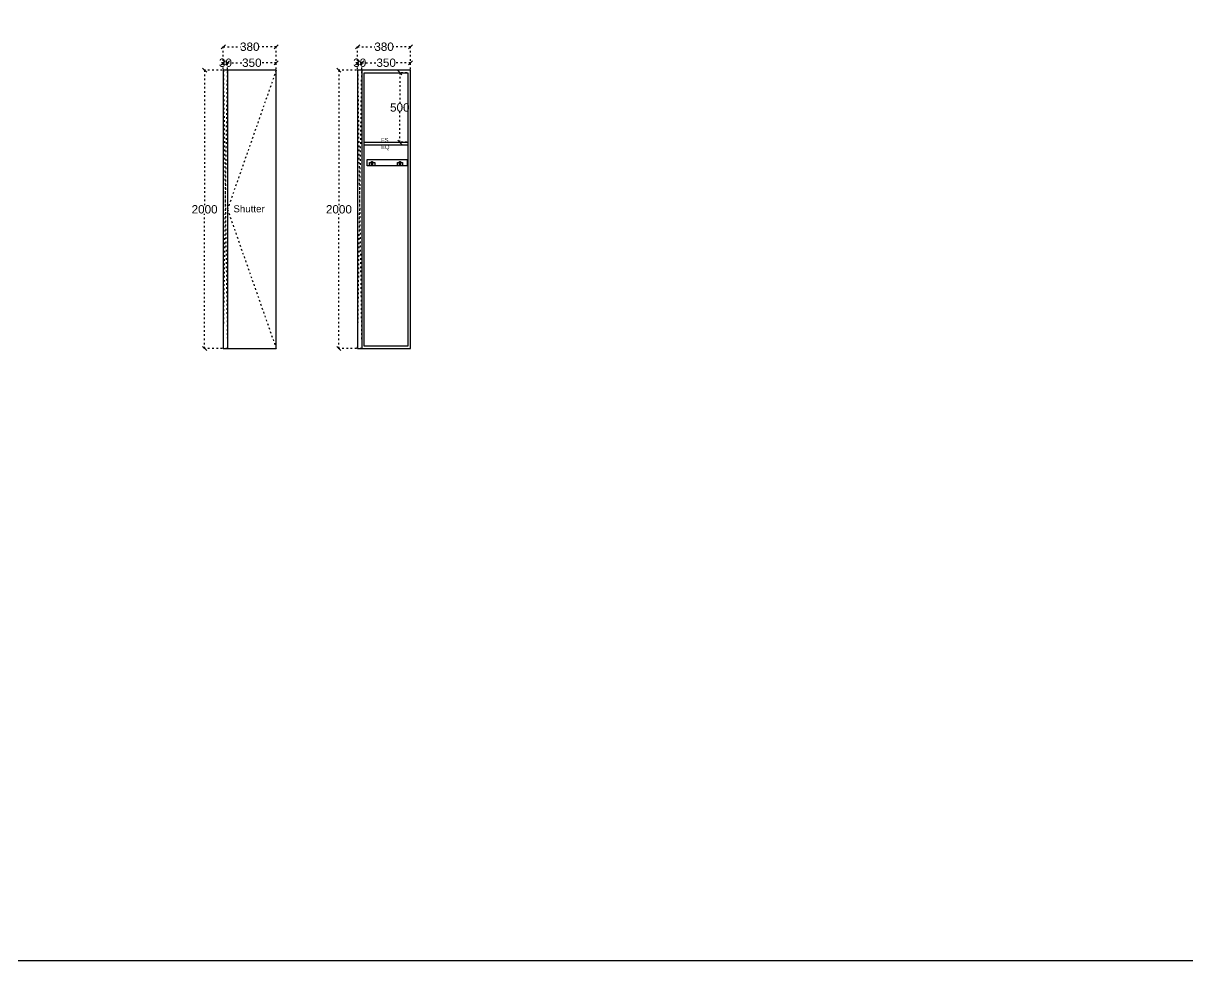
# Model space of a CAD drawing. Header units: millimetres. Extents: x 221542 to 643377, y 20779 to 241923.
# Drawn here: x 246654 to 255021, y 105454 to 112191 of the extents above; entities that cross this region are included whole.
import ezdxf

# ---------------------------------------------------------------- set-up
doc = ezdxf.new("R2010")
doc.units = ezdxf.units.MM
doc.header["$MEASUREMENT"] = 0
doc.linetypes.add('ACAD_ISO03W100', pattern=[30, 12, -18])
doc.layers.add('Walls', color=253, linetype='Continuous')
doc.layers.add('Words', color=7, linetype='Continuous')
doc.styles.get("Standard").update_dxf_attribs({"font": 'arial.ttf'})
doc.dimstyles.get("Standard").update_dxf_attribs({"dimtxt": 60, "dimasz": 30, "dimexe": 7.75, "dimexo": 8.13, "dimgap": 0.63, "dimtad": 0, "dimtih": 1, "dimtoh": 1, "dimdec": 0, "dimzin": 0, "dimtxsty": 'Standard', "dimblk": 'OBLIQUE', "dimcen": 2.25, "dimclrd": 1, "dimclre": 1, "dimclrt": 1, "dimadec": 0, "dimazin": 0, "dimtfac": 1, "dimtdec": 0, "dimtofl": 0, "dimtmove": 0, "dimatfit": 3, "dimfxl": 1, "dimtolj": 1, "dimtzin": 0, "dimlwd": 30, "dimarcsym": 0})

# ---------------------------------------------------------------- blocks, each defined once
blk = doc.blocks.new('_Oblique')
at = {"color": 0, "linetype": 'ByBlock', "lineweight": -2}
blk.add_line((-0.5, -0.5), (0.5, 0.5), dxfattribs=at)
blk = doc.blocks.new('*D412')
at = {"layer": 'Defpoints', "color": 0, "linetype": 'ACAD_ISO03W100', "transparency": 16777216}
for p in [(248091, 111907.5), (248091, 111854), (248121, 111854)]:
    blk.add_point(p, dxfattribs=at)
at = {"layer": 'Walls', "color": 1, "linetype": 'ACAD_ISO03W100', "lineweight": -2, "transparency": 16777216}
for p, q in [((248091, 111862.13), (248091, 111915.25)), ((248121, 111862.13), (248121, 111915.25))]:
    blk.add_line(p, q, dxfattribs=at)
at = {"layer": 'Walls', "color": 1, "linetype": 'ACAD_ISO03W100', "lineweight": 30, "transparency": 16777216}
blk.add_line((248121, 111907.5), (248091, 111907.5), dxfattribs=at)
at = {"layer": 'Walls', "color": 1, "linetype": 'ACAD_ISO03W100', "lineweight": 30, "transparency": 16777216, "xscale": 30, "yscale": 30, "zscale": 30, "rotation": 180}
blk.add_blockref('_Oblique', (248091, 111907.5), dxfattribs=at)
at = {"layer": 'Walls', "color": 1, "linetype": 'ACAD_ISO03W100', "lineweight": 30, "transparency": 16777216, "xscale": 30, "yscale": 30, "zscale": 30}
blk.add_blockref('_Oblique', (248121, 111907.5), dxfattribs=at)
at = {"layer": 'Walls', "color": 1, "linetype": 'ACAD_ISO03W100', "transparency": 16777216, "insert": (248106, 111907.5), "char_height": 60, "attachment_point": 5}
blk.add_mtext('\\A1;30', dxfattribs=at)
blk = doc.blocks.new('*D413')
at = {"layer": 'Defpoints', "color": 0, "linetype": 'ACAD_ISO03W100', "transparency": 16777216}
for p in [(248471, 111907.5), (248121, 111854), (248471, 111854)]:
    blk.add_point(p, dxfattribs=at)
at = {"layer": 'Walls', "color": 1, "linetype": 'ACAD_ISO03W100', "lineweight": -2, "transparency": 16777216}
for p, q in [((248121, 111862.13), (248121, 111915.25)), ((248471, 111862.13), (248471, 111915.25))]:
    blk.add_line(p, q, dxfattribs=at)
at = {"layer": 'Walls', "color": 1, "linetype": 'ACAD_ISO03W100', "lineweight": 30, "transparency": 16777216}
for p, q in [((248121, 111907.5), (248229.210382, 111907.5)), ((248471, 111907.5), (248362.789618, 111907.5))]:
    blk.add_line(p, q, dxfattribs=at)
at = {"layer": 'Walls', "color": 1, "linetype": 'ACAD_ISO03W100', "lineweight": 30, "transparency": 16777216, "xscale": 30, "yscale": 30, "zscale": 30, "rotation": 180}
blk.add_blockref('_Oblique', (248121, 111907.5), dxfattribs=at)
at = {"layer": 'Walls', "color": 1, "linetype": 'ACAD_ISO03W100', "lineweight": 30, "transparency": 16777216, "xscale": 30, "yscale": 30, "zscale": 30}
blk.add_blockref('_Oblique', (248471, 111907.5), dxfattribs=at)
at = {"layer": 'Walls', "color": 1, "linetype": 'ACAD_ISO03W100', "transparency": 16777216, "insert": (248296, 111907.5), "char_height": 60, "attachment_point": 5}
blk.add_mtext('\\A1;350', dxfattribs=at)
blk = doc.blocks.new('*D414')
at = {"layer": 'Defpoints', "color": 0, "linetype": 'ACAD_ISO03W100', "transparency": 16777216}
for p in [(248091, 111854), (247956.5, 109854), (248091, 109854)]:
    blk.add_point(p, dxfattribs=at)
at = {"layer": 'Walls', "color": 1, "linetype": 'ACAD_ISO03W100', "lineweight": -2, "transparency": 16777216}
for p, q in [((248082.9, 111854), (247948.8, 111854)), ((248082.9, 109854), (247948.8, 109854))]:
    blk.add_line(p, q, dxfattribs=at)
at = {"layer": 'Walls', "color": 1, "linetype": 'ACAD_ISO03W100', "lineweight": 30, "transparency": 16777216}
for p, q in [((247956.5, 111854), (247956.5, 110885.3)), ((247956.5, 109854), (247956.5, 110822.7))]:
    blk.add_line(p, q, dxfattribs=at)
at = {"layer": 'Walls', "color": 1, "linetype": 'ACAD_ISO03W100', "lineweight": 30, "transparency": 16777216, "xscale": 30, "yscale": 30, "zscale": 30}
for p, rotation in [((247956.5, 111854), 90), ((247956.5, 109854), 270)]:
    blk.add_blockref('_Oblique', p, dxfattribs=dict(at, rotation=rotation))
at = {"layer": 'Walls', "color": 1, "linetype": 'ACAD_ISO03W100', "transparency": 16777216, "insert": (247956.5, 110854), "char_height": 60, "attachment_point": 5}
blk.add_mtext('\\A1;2000', dxfattribs=at)
blk = doc.blocks.new('*D415')
at = {"layer": 'Defpoints', "color": 0, "linetype": 'ACAD_ISO03W100', "transparency": 16777216}
for p in [(248471, 112022.5), (248091, 111854), (248471, 111854)]:
    blk.add_point(p, dxfattribs=at)
at = {"layer": 'Walls', "color": 1, "linetype": 'ACAD_ISO03W100', "lineweight": -2, "transparency": 16777216}
for p, q in [((248091, 111862.13), (248091, 112030.25)), ((248471, 111862.13), (248471, 112030.25))]:
    blk.add_line(p, q, dxfattribs=at)
at = {"layer": 'Walls', "color": 1, "linetype": 'ACAD_ISO03W100', "lineweight": 30, "transparency": 16777216}
for p, q in [((248091, 112022.5), (248214.210382, 112022.5)), ((248471, 112022.5), (248347.789618, 112022.5))]:
    blk.add_line(p, q, dxfattribs=at)
at = {"layer": 'Walls', "color": 1, "linetype": 'ACAD_ISO03W100', "lineweight": 30, "transparency": 16777216, "xscale": 30, "yscale": 30, "zscale": 30, "rotation": 180}
blk.add_blockref('_Oblique', (248091, 112022.5), dxfattribs=at)
at = {"layer": 'Walls', "color": 1, "linetype": 'ACAD_ISO03W100', "lineweight": 30, "transparency": 16777216, "xscale": 30, "yscale": 30, "zscale": 30}
blk.add_blockref('_Oblique', (248471, 112022.5), dxfattribs=at)
at = {"layer": 'Walls', "color": 1, "linetype": 'ACAD_ISO03W100', "transparency": 16777216, "insert": (248281, 112022.5), "char_height": 60, "attachment_point": 5}
blk.add_mtext('\\A1;380', dxfattribs=at)
blk = doc.blocks.new('*D417')
at = {"layer": 'Defpoints', "color": 0, "linetype": 'ACAD_ISO03W100', "transparency": 16777216}
for p in [(249056, 111907.5), (249056, 111854), (249086, 111854)]:
    blk.add_point(p, dxfattribs=at)
at = {"layer": 'Walls', "color": 1, "linetype": 'ACAD_ISO03W100', "lineweight": -2, "transparency": 16777216}
for p, q in [((249056, 111862.13), (249056, 111915.25)), ((249086, 111862.13), (249086, 111915.25))]:
    blk.add_line(p, q, dxfattribs=at)
at = {"layer": 'Walls', "color": 1, "linetype": 'ACAD_ISO03W100', "lineweight": 30, "transparency": 16777216}
blk.add_line((249086, 111907.5), (249056, 111907.5), dxfattribs=at)
at = {"layer": 'Walls', "color": 1, "linetype": 'ACAD_ISO03W100', "lineweight": 30, "transparency": 16777216, "xscale": 30, "yscale": 30, "zscale": 30, "rotation": 180}
blk.add_blockref('_Oblique', (249056, 111907.5), dxfattribs=at)
at = {"layer": 'Walls', "color": 1, "linetype": 'ACAD_ISO03W100', "lineweight": 30, "transparency": 16777216, "xscale": 30, "yscale": 30, "zscale": 30}
blk.add_blockref('_Oblique', (249086, 111907.5), dxfattribs=at)
at = {"layer": 'Walls', "color": 1, "linetype": 'ACAD_ISO03W100', "transparency": 16777216, "insert": (249071, 111907.5), "char_height": 60, "attachment_point": 5}
blk.add_mtext('\\A1;30', dxfattribs=at)
blk = doc.blocks.new('*D418')
at = {"layer": 'Defpoints', "color": 0, "linetype": 'ACAD_ISO03W100', "transparency": 16777216}
for p in [(249436, 111907.5), (249086, 111854), (249436, 111854)]:
    blk.add_point(p, dxfattribs=at)
at = {"layer": 'Walls', "color": 1, "linetype": 'ACAD_ISO03W100', "lineweight": -2, "transparency": 16777216}
for p, q in [((249086, 111862.13), (249086, 111915.25)), ((249436, 111862.13), (249436, 111915.25))]:
    blk.add_line(p, q, dxfattribs=at)
at = {"layer": 'Walls', "color": 1, "linetype": 'ACAD_ISO03W100', "lineweight": 30, "transparency": 16777216}
for p, q in [((249086, 111907.5), (249194.210382, 111907.5)), ((249436, 111907.5), (249327.789618, 111907.5))]:
    blk.add_line(p, q, dxfattribs=at)
at = {"layer": 'Walls', "color": 1, "linetype": 'ACAD_ISO03W100', "lineweight": 30, "transparency": 16777216, "xscale": 30, "yscale": 30, "zscale": 30, "rotation": 180}
blk.add_blockref('_Oblique', (249086, 111907.5), dxfattribs=at)
at = {"layer": 'Walls', "color": 1, "linetype": 'ACAD_ISO03W100', "lineweight": 30, "transparency": 16777216, "xscale": 30, "yscale": 30, "zscale": 30}
blk.add_blockref('_Oblique', (249436, 111907.5), dxfattribs=at)
at = {"layer": 'Walls', "color": 1, "linetype": 'ACAD_ISO03W100', "transparency": 16777216, "insert": (249261, 111907.5), "char_height": 60, "attachment_point": 5}
blk.add_mtext('\\A1;350', dxfattribs=at)
blk = doc.blocks.new('*D419')
at = {"layer": 'Defpoints', "color": 0, "linetype": 'ACAD_ISO03W100', "transparency": 16777216}
for p in [(249056, 111854), (248921.5, 109854), (249056, 109854)]:
    blk.add_point(p, dxfattribs=at)
at = {"layer": 'Walls', "color": 1, "linetype": 'ACAD_ISO03W100', "lineweight": -2, "transparency": 16777216}
for p, q in [((249047.9, 111854), (248913.8, 111854)), ((249047.9, 109854), (248913.8, 109854))]:
    blk.add_line(p, q, dxfattribs=at)
at = {"layer": 'Walls', "color": 1, "linetype": 'ACAD_ISO03W100', "lineweight": 30, "transparency": 16777216}
for p, q in [((248921.5, 111854), (248921.5, 110885.3)), ((248921.5, 109854), (248921.5, 110822.7))]:
    blk.add_line(p, q, dxfattribs=at)
at = {"layer": 'Walls', "color": 1, "linetype": 'ACAD_ISO03W100', "lineweight": 30, "transparency": 16777216, "xscale": 30, "yscale": 30, "zscale": 30}
for p, rotation in [((248921.5, 111854), 90), ((248921.5, 109854), 270)]:
    blk.add_blockref('_Oblique', p, dxfattribs=dict(at, rotation=rotation))
at = {"layer": 'Walls', "color": 1, "linetype": 'ACAD_ISO03W100', "transparency": 16777216, "insert": (248921.5, 110854), "char_height": 60, "attachment_point": 5}
blk.add_mtext('\\A1;2000', dxfattribs=at)
blk = doc.blocks.new('*D416')
at = {"layer": 'Defpoints', "color": 0, "linetype": 'ACAD_ISO03W100', "transparency": 16777216}
for p in [(249436, 112022.5), (249056, 111854), (249436, 111854)]:
    blk.add_point(p, dxfattribs=at)
at = {"layer": 'Walls', "color": 1, "linetype": 'ACAD_ISO03W100', "lineweight": -2, "transparency": 16777216}
for p, q in [((249056, 111862.13), (249056, 112030.25)), ((249436, 111862.13), (249436, 112030.25))]:
    blk.add_line(p, q, dxfattribs=at)
at = {"layer": 'Walls', "color": 1, "linetype": 'ACAD_ISO03W100', "lineweight": 30, "transparency": 16777216}
for p, q in [((249056, 112022.5), (249179.210382, 112022.5)), ((249436, 112022.5), (249312.789618, 112022.5))]:
    blk.add_line(p, q, dxfattribs=at)
at = {"layer": 'Walls', "color": 1, "linetype": 'ACAD_ISO03W100', "lineweight": 30, "transparency": 16777216, "xscale": 30, "yscale": 30, "zscale": 30, "rotation": 180}
blk.add_blockref('_Oblique', (249056, 112022.5), dxfattribs=at)
at = {"layer": 'Walls', "color": 1, "linetype": 'ACAD_ISO03W100', "lineweight": 30, "transparency": 16777216, "xscale": 30, "yscale": 30, "zscale": 30}
blk.add_blockref('_Oblique', (249436, 112022.5), dxfattribs=at)
at = {"layer": 'Walls', "color": 1, "linetype": 'ACAD_ISO03W100', "transparency": 16777216, "insert": (249246, 112022.5), "char_height": 60, "attachment_point": 5}
blk.add_mtext('\\A1;380', dxfattribs=at)
blk = doc.blocks.new('*D420')
at = {"layer": 'Defpoints', "color": 0, "linetype": 'ACAD_ISO03W100', "transparency": 16777216}
for p in [(249359, 111836), (249418, 111836), (249418, 111336)]:
    blk.add_point(p, dxfattribs=at)
at = {"layer": 'Walls', "color": 1, "linetype": 'ACAD_ISO03W100', "lineweight": -2, "transparency": 16777216}
for p, q in [((249409.9, 111836), (249351.3, 111836)), ((249409.9, 111336), (249351.3, 111336))]:
    blk.add_line(p, q, dxfattribs=at)
at = {"layer": 'Walls', "color": 1, "linetype": 'ACAD_ISO03W100', "lineweight": 30, "transparency": 16777216}
for p, q in [((249359, 111836), (249359, 111617.3)), ((249359, 111336), (249359, 111554.7))]:
    blk.add_line(p, q, dxfattribs=at)
at = {"layer": 'Walls', "color": 1, "linetype": 'ACAD_ISO03W100', "lineweight": 30, "transparency": 16777216, "xscale": 30, "yscale": 30, "zscale": 30}
for p, rotation in [((249359, 111836), 90), ((249359, 111336), 270)]:
    blk.add_blockref('_Oblique', p, dxfattribs=dict(at, rotation=rotation))
at = {"layer": 'Walls', "color": 1, "linetype": 'ACAD_ISO03W100', "transparency": 16777216, "insert": (249359, 111586), "char_height": 60, "attachment_point": 5}
blk.add_mtext('\\A1;500', dxfattribs=at)

msp = doc.modelspace()

# ---------------------------------------------------------------- linework, layer by layer
at = {"color": 18, "true_color": 0x000000}
for points in [[(249211.8, 111166), (249125, 111166), (249125, 111212.7), (249411.5, 111212.7), (249411.5, 111166), (249211.8, 111166)], [(249163.8, 111190.4), (249179, 111190.4), (249179, 111166.9), (249142.2, 111166.9), (249142.2, 111190.4), (249156.1, 111190.4)], [(249363.6, 111190.4), (249378.8, 111190.4), (249378.8, 111166.9), (249342, 111166.9), (249342, 111190.4), (249355.9, 111190.4)]]:
    msp.add_lwpolyline(points, dxfattribs=at)
for points in [[(249156.1, 111198.1), (249163.8, 111198.1), (249163.8, 111171.6), (249156.1, 111171.6)], [(249355.9, 111198.1), (249363.6, 111198.1), (249363.6, 111171.6), (249355.9, 111171.6)]]:
    msp.add_lwpolyline(points, close=True, dxfattribs=at)
at = {"layer": 'Walls', "color": 18, "true_color": 0x000000}
for p, q in [((248471, 111854), (248091, 111854)), ((248091, 111854), (248091, 109854)), ((248121, 111854), (248121, 109854)), ((248471, 109854), (248471, 111854)), ((249056, 111854), (249056, 109854)), ((249436, 111854), (249056, 111854)), ((249086, 111854), (249086, 109854)), ((249104, 111836), (249418, 111836)), ((249104, 109872), (249104, 111836)), ((249418, 111836), (249418, 109872)), ((249436, 109854), (249436, 111854)), ((249104, 111336), (249418, 111336)), ((249104, 111318), (249418, 111318)), ((249418, 109872), (249104, 109872)), ((248091, 109854), (248471, 109854)), ((249056, 109854), (249436, 109854))]:
    msp.add_line(p, q, dxfattribs=at)
msp.add_lwpolyline([(221541.5, 129286.5), (264020, 129286.5), (264020, 105454.5), (221541.5, 105454.5)], close=True, dxfattribs=at)
at = {"layer": 'Walls', "color": 240, "linetype": 'ACAD_ISO03W100', "true_color": 0xed1f24}
for points in [[(248091, 111854), (248121, 109854), (248091, 109854), (248121, 111854)], [(249056, 111854), (249086, 109854), (249056, 109854), (249086, 111854)]]:
    msp.add_lwpolyline(points, dxfattribs=at)
at = {"layer": 'Walls', "color": 9, "linetype": 'ACAD_ISO03W100', "true_color": 0xc7c8ca}
msp.add_lwpolyline([(248471, 111854), (248121, 110854), (248471, 109854)], dxfattribs=at)

# ---------------------------------------------------------------- texts
at = {"insert": (248163.5, 110883.2), "char_height": 50, "attachment_point": 1}
msp.add_mtext_dynamic_manual_height_columns('Shutter', width=1609.978, gutter_width=12.5, heights=[0], dxfattribs=at)
at = {"layer": 'Words', "color": 0, "insert": (249224.5, 111366.9), "char_height": 30, "attachment_point": 1}
msp.add_mtext_dynamic_manual_height_columns('FS\\PEQ', width=1178.022, gutter_width=866.4, heights=[0], dxfattribs=at)

# ---------------------------------------------------------------- dimensions: what is measured, and where the dimension line sits
at = {"layer": 'Walls', "color": 240, "linetype": 'ACAD_ISO03W100', "true_color": 0xed1f24}
for base, p1, p2, picture, middle in [((248471, 112022.5), (248091, 111854), (248471, 111854), '*D415', (248281, 112022.5)), ((249436, 112022.5), (249056, 111854), (249436, 111854), '*D416', (249246, 112022.5)), ((248471, 111907.5), (248121, 111854), (248471, 111854), '*D413', (248296, 111907.5)), ((249436, 111907.5), (249086, 111854), (249436, 111854), '*D418', (249261, 111907.5))]:
    dim = msp.add_linear_dim(base=base, p1=p1, p2=p2, dimstyle='Standard', dxfattribs=at)
    dim.commit()
    dim.dimension.update_dxf_attribs({"geometry": picture, "text_midpoint": middle})
for base, p1, p2, picture, middle in [((248091, 111907.5), (248121, 111854), (248091, 111854), '*D412', (248106, 111907.5)), ((249056, 111907.5), (249086, 111854), (249056, 111854), '*D417', (249071, 111907.5))]:
    dim = msp.add_linear_dim(base=base, p1=p1, p2=p2, dimstyle='Standard', dxfattribs=at)
    dim.commit()
    dim.dimension.update_dxf_attribs({"geometry": picture, "text_midpoint": middle, "dimtype": 160})
for base, p1, p2, picture, middle in [((247956.5, 109854), (248091, 111854), (248091, 109854), '*D414', (247956.5, 110854)), ((248921.5, 109854), (249056, 111854), (249056, 109854), '*D419', (248921.5, 110854))]:
    dim = msp.add_linear_dim(base=base, p1=p1, p2=p2, angle=90, dimstyle='Standard', dxfattribs=at)
    dim.commit()
    dim.dimension.update_dxf_attribs({"geometry": picture, "text_midpoint": middle})
at = {"layer": 'Walls', "color": 18, "linetype": 'ACAD_ISO03W100', "true_color": 0x000000}
dim = msp.add_linear_dim(base=(249359, 111836), p1=(249418, 111336), p2=(249418, 111836), angle=90, dimstyle='Standard', dxfattribs=at)
dim.commit()
dim.dimension.update_dxf_attribs({"geometry": '*D420', "text_midpoint": (249359, 111586)})

doc.saveas('drawing.dxf')
